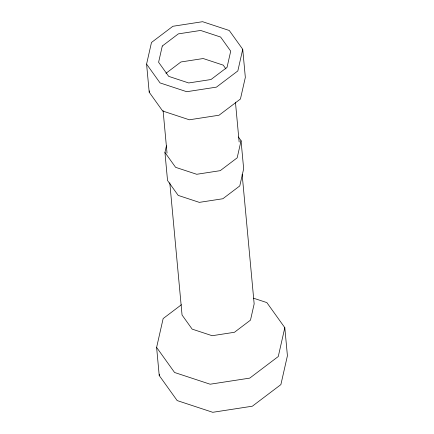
<?xml version="1.0" encoding="UTF-8"?>
<svg xmlns="http://www.w3.org/2000/svg" width="434" height="434" viewBox="0 0 434 434"><rect width="100%" height="100%" fill="white"/><g stroke="black" fill="none" stroke-linecap="round" stroke-linejoin="round"><path stroke-width="0.65" d="M146.583 64.107L151.482 42.478L172.873 26.279L202.586 21.7L229.266 30.494L242.731 49.297L245.335 77.382L240.436 99.017L219.051 115.216L189.338 119.789L162.652 110.995L149.193 92.192L146.583 64.107L160.048 82.916L186.734 91.71L216.441 87.131L237.832 70.932L242.731 49.297M149.193 92.192L149.486 90.88M238.391 136.987L241.054 140.708L243.658 168.793L239.78 185.92L222.848 198.745L199.325 202.369L178.2 195.408L167.54 180.517L164.936 152.437L166.428 145.846M253.516 298.201L266.856 302.596L284.807 327.67L287.416 355.755L280.885 384.6L252.36 406.197L212.747 412.3L177.17 400.577L159.218 375.502L156.614 347.417L163.146 318.572L181.439 304.717M159.218 375.502L159.517 374.189M241.054 140.708L237.176 157.835L220.244 170.66L196.721 174.284L175.596 167.323L164.936 152.437M284.807 327.67L278.275 356.515L249.756 378.112L210.143 384.215L174.566 372.491L156.614 347.417M165.951 73.308L180.924 61.97L203.21 58.536L223.222 65.133L225.94 68.93M235.445 102.174L239.139 141.983M242.145 174.365L254.161 303.909L250.489 320.129L234.447 332.281L212.161 335.715L192.148 329.118L182.052 315.013L169.786 182.774M163.086 110.583L167.03 153.088M162.278 46.031L158.605 62.257L168.701 76.362L188.714 82.959L210.995 79.525L227.042 67.373L230.714 51.152L220.618 37.047L200.606 30.451L178.32 33.885L162.278 46.031"/></g></svg>
